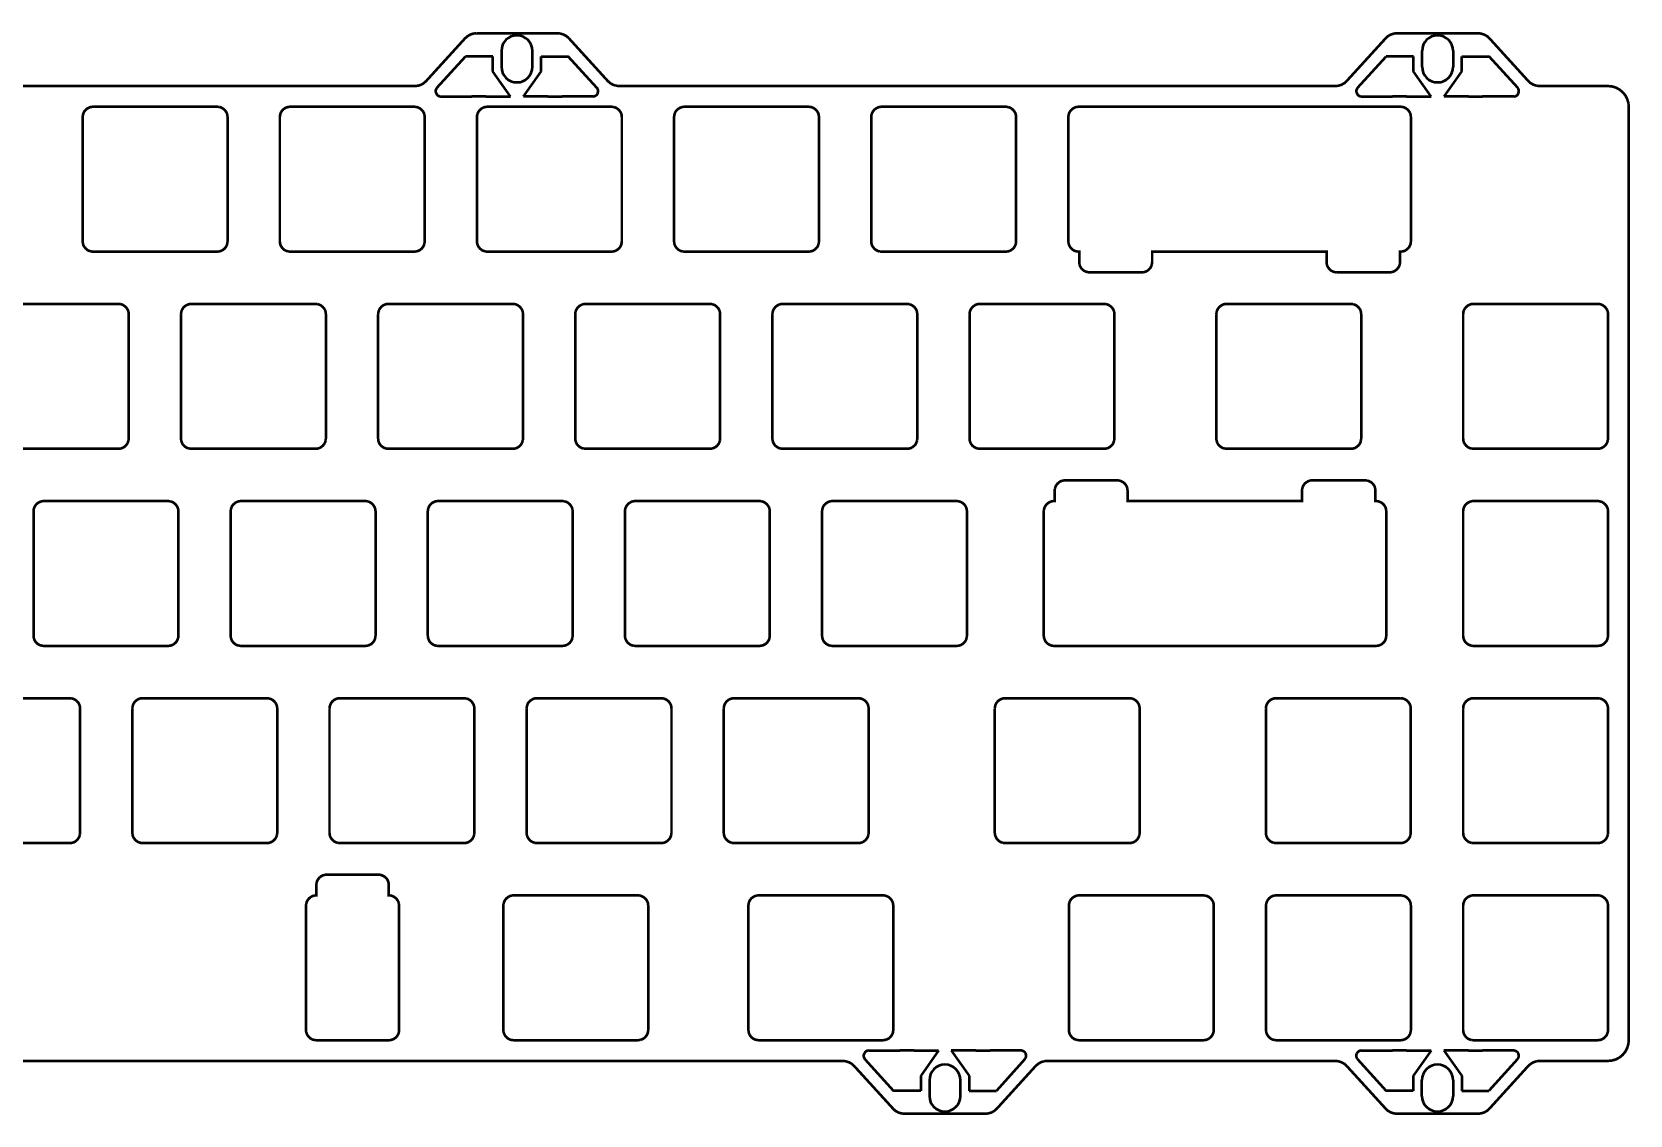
# Model space of a CAD drawing. Header units: millimetres. Extents: x -9 to 695, y -239 to 113.
# Drawn here: x 140.1 to 294.6, y -233.5 to -128.8 of the extents above; entities that cross this region are included whole.
import ezdxf

# ---------------------------------------------------------------- set-up
doc = ezdxf.new("R2010")
doc.units = ezdxf.units.MM
doc.layers.add('Board Outline Layer', color=6, linetype='Continuous', true_color=0xff00ff)

msp = doc.modelspace()

# ---------------------------------------------------------------- linework, layer by layer
at = {"layer": 'Board Outline Layer', "lineweight": 50}
for p, q in [((179.27, -134.21), (182.04, -131.18)), ((184.66, -131.18), (182.04, -131.18)), ((184.66, -132.63), (184.66, -131.18)), ((185.5, -130.66), (185.5, -132.19)), ((188.5, -132.19), (188.5, -130.66)), ((189.35, -132.63), (189.35, -131.18)), ((189.35, -131.18), (191.97, -131.18)), ((194.74, -134.21), (191.97, -131.18)), ((268.24, -134.21), (271, -131.18)), ((273.63, -131.18), (271, -131.18)), ((273.63, -132.63), (273.63, -131.18)), ((274.47, -132.19), (274.47, -130.66)), ((277.47, -130.66), (277.47, -132.19)), ((278.31, -132.63), (278.31, -131.18)), ((278.31, -131.18), (280.94, -131.18)), ((283.71, -134.21), (280.94, -131.18)), ((186.38, -135.05), (184.66, -132.63)), ((187.63, -135.05), (189.35, -132.63)), ((275.35, -135.05), (273.63, -132.63)), ((276.59, -135.05), (278.31, -132.63)), ((179.64, -135.05), (182.65, -135.05)), ((184.01, -135.05), (182.65, -135.05)), ((184.02, -135.05), (186.38, -135.05)), ((189.99, -135.05), (187.63, -135.05)), ((190, -135.05), (191.36, -135.05)), ((194.37, -135.05), (191.36, -135.05)), ((268.61, -135.05), (271.62, -135.05)), ((272.98, -135.05), (271.62, -135.05)), ((272.99, -135.05), (275.35, -135.05)), ((278.95, -135.05), (276.59, -135.05)), ((278.96, -135.05), (280.32, -135.05)), ((283.34, -135.05), (280.32, -135.05)), ((220.63, -228.09), (223.4, -231.13)), ((221, -227.25), (224.01, -227.25)), ((225.37, -227.25), (224.01, -227.25)), ((225.38, -227.25), (227.74, -227.25)), ((227.74, -227.25), (226.02, -229.68)), ((231.35, -227.25), (228.98, -227.25)), ((228.98, -227.25), (230.71, -229.68)), ((231.35, -227.25), (232.72, -227.25)), ((235.73, -227.25), (232.72, -227.25)), ((236.1, -228.09), (233.33, -231.13)), ((268.23, -228.09), (271, -231.13)), ((268.6, -227.25), (271.61, -227.25)), ((272.97, -227.25), (271.61, -227.25)), ((272.98, -227.25), (275.34, -227.25)), ((275.34, -227.25), (273.62, -229.68)), ((278.95, -227.25), (276.58, -227.25)), ((276.58, -227.25), (278.31, -229.68)), ((278.95, -227.25), (280.32, -227.25)), ((283.33, -227.25), (280.32, -227.25)), ((283.7, -228.09), (280.93, -231.13)), ((226.02, -229.68), (226.02, -231.13)), ((230.71, -229.68), (230.71, -231.13)), ((273.62, -229.68), (273.62, -231.13)), ((278.31, -229.68), (278.31, -231.13)), ((226.02, -231.13), (223.4, -231.13)), ((226.86, -230.11), (226.86, -231.64)), ((229.86, -231.64), (229.86, -230.11)), ((230.71, -231.13), (233.33, -231.13)), ((273.62, -231.13), (271, -231.13)), ((274.46, -231.64), (274.46, -230.11)), ((277.46, -230.11), (277.46, -231.64)), ((278.31, -231.13), (280.93, -231.13))]:
    msp.add_line(p, q, dxfattribs=at)
at = {"layer": 'Board Outline Layer', "lineweight": 25}
for p, q in [((186.11, -135.04), (184.01, -135.05)), ((186.38, -135.05), (184.02, -135.05)), ((187.63, -135.05), (189.99, -135.05)), ((187.9, -135.04), (190, -135.05)), ((275.08, -135.04), (272.98, -135.05)), ((275.35, -135.05), (272.99, -135.05)), ((276.59, -135.05), (278.95, -135.05)), ((276.86, -135.04), (278.96, -135.05)), ((227.47, -227.27), (225.37, -227.25)), ((227.74, -227.25), (225.38, -227.25)), ((228.98, -227.25), (231.35, -227.25)), ((229.25, -227.27), (231.35, -227.25)), ((275.07, -227.27), (272.97, -227.25)), ((275.34, -227.25), (272.98, -227.25)), ((276.58, -227.25), (278.95, -227.25)), ((276.85, -227.27), (278.95, -227.25))]:
    msp.add_line(p, q, dxfattribs=at)
at = {"layer": 'Board Outline Layer', "const_width": 0.254}
for points in [[(178.24, -133.56), (181.99, -129.44), (182.24, -129.23), (182.49, -129.08), (182.79, -128.98), (183.1, -128.95)], [(183.1, -128.95), (189.01, -128.95)], [(189.01, -128.95), (190.92, -128.95), (191.22, -128.98), (191.52, -129.08), (191.8, -129.23), (192.03, -129.44)], [(192.03, -129.44), (195.78, -133.56), (196, -133.76), (196.28, -133.92), (196.58, -134.02)], [(267.19, -133.56), (270.95, -129.44), (271.16, -129.24), (271.44, -129.08), (271.74, -128.98), (272.05, -128.95)], [(272.05, -128.95), (277.96, -128.95)], [(277.96, -128.95), (279.88, -128.95), (280.17, -128.98), (280.47, -129.08), (280.75, -129.23), (280.98, -129.44)], [(280.98, -129.44), (284.73, -133.56), (284.95, -133.76), (285.23, -133.92), (285.53, -134.02)], [(107.63, -134.02), (107.94, -134.05), (177.13, -134.05), (177.45, -134.02), (177.73, -133.93), (178.01, -133.77), (178.24, -133.56)], [(196.58, -134.02), (196.89, -134.05), (266.08, -134.05), (266.4, -134.02), (266.68, -133.93), (266.96, -133.77), (267.19, -133.56)], [(285.53, -134.02), (285.84, -134.05), (292.44, -134.05), (292.84, -134.09), (293.2, -134.2), (293.55, -134.39), (293.85, -134.64), (294.11, -134.94), (294.29, -135.3), (294.41, -135.68), (294.44, -136.05)], [(158.25, -136.07), (158.04, -136.05), (146.04, -136.05), (145.84, -136.07), (145.66, -136.13), (145.5, -136.21), (145.34, -136.34), (145.2, -136.5), (145.12, -136.66), (145.06, -136.87), (145.04, -137.05)], [(145.04, -137.05), (145.04, -149.05), (145.06, -149.25), (145.11, -149.43), (145.2, -149.59), (145.33, -149.75), (145.49, -149.89), (145.65, -149.97), (145.83, -150.03)], [(159.02, -149.24), (159.04, -149.05), (159.04, -137.05), (159.02, -136.85), (158.97, -136.67), (158.88, -136.51), (158.75, -136.35), (158.59, -136.22), (158.43, -136.13), (158.25, -136.07)], [(177.3, -136.07), (177.09, -136.05), (165.09, -136.05), (164.89, -136.07), (164.71, -136.13), (164.55, -136.21), (164.39, -136.34), (164.27, -136.48), (164.17, -136.66), (164.11, -136.87), (164.09, -137.05)], [(164.09, -137.05), (164.09, -149.05), (164.11, -149.25), (164.16, -149.43), (164.25, -149.59), (164.38, -149.75), (164.54, -149.89), (164.7, -149.97), (164.88, -150.03)], [(178.07, -149.24), (178.09, -149.05), (178.09, -137.05), (178.07, -136.85), (178.02, -136.67), (177.93, -136.51), (177.8, -136.35), (177.64, -136.22), (177.48, -136.13), (177.3, -136.07)], [(185.51, -136.05), (184.14, -136.05), (183.94, -136.07), (183.77, -136.12), (183.61, -136.21), (183.44, -136.34), (183.31, -136.5), (183.22, -136.66), (183.16, -136.86), (183.14, -137.05)], [(183.14, -137.05), (183.14, -149.05), (183.16, -149.25), (183.21, -149.43), (183.3, -149.59), (183.43, -149.75), (183.59, -149.89), (183.75, -149.97), (183.93, -150.03)], [(196.35, -136.07), (196.14, -136.05), (185.51, -136.05)], [(197.12, -149.23), (197.14, -149.05), (197.14, -137.05), (197.12, -136.85), (197.07, -136.67), (196.98, -136.51), (196.85, -136.35), (196.69, -136.22), (196.53, -136.13), (196.35, -136.07)], [(215.4, -136.07), (215.19, -136.05), (203.19, -136.05), (202.99, -136.07), (202.81, -136.13), (202.63, -136.23), (202.49, -136.34), (202.35, -136.5), (202.27, -136.66), (202.21, -136.87), (202.19, -137.05)], [(202.19, -137.05), (202.19, -149.05), (202.21, -149.25), (202.26, -149.43), (202.35, -149.59), (202.48, -149.75), (202.64, -149.89), (202.8, -149.97), (202.98, -150.03)], [(216.17, -149.23), (216.19, -149.05), (216.19, -137.05), (216.17, -136.85), (216.12, -136.67), (216.03, -136.51), (215.9, -136.35), (215.74, -136.22), (215.58, -136.13), (215.4, -136.07)], [(234.45, -136.07), (234.24, -136.05), (222.24, -136.05), (222.04, -136.07), (221.86, -136.13), (221.68, -136.23), (221.54, -136.34), (221.42, -136.48), (221.32, -136.66), (221.26, -136.84), (221.24, -137.05)], [(221.24, -137.05), (221.24, -149.05), (221.26, -149.25), (221.31, -149.43), (221.4, -149.59), (221.53, -149.75), (221.69, -149.89), (221.85, -149.97), (222.03, -150.03)], [(235.22, -149.27), (235.24, -149.05), (235.24, -137.05), (235.22, -136.85), (235.17, -136.67), (235.08, -136.51), (234.95, -136.35), (234.79, -136.22), (234.63, -136.13), (234.45, -136.07)], [(240.29, -149.05), (240.29, -137.05), (240.31, -136.85), (240.36, -136.67), (240.46, -136.49), (240.58, -136.35), (240.74, -136.22), (240.9, -136.13), (241.08, -136.07), (241.29, -136.05)], [(241.29, -136.05), (272.39, -136.05)], [(272.39, -136.05), (272.6, -136.07), (272.78, -136.13), (272.94, -136.22), (273.1, -136.35), (273.23, -136.51), (273.32, -136.67), (273.37, -136.85), (273.39, -137.05), (273.39, -149.05)], [(294.44, -136.05), (294.44, -226.25), (294.41, -226.62), (294.29, -227.01), (294.11, -227.36), (293.85, -227.67), (293.55, -227.92), (293.2, -228.1), (292.84, -228.21)], [(145.83, -150.03), (146.04, -150.05), (158.04, -150.05), (158.23, -150.03), (158.41, -149.98), (158.57, -149.9), (158.74, -149.77), (158.87, -149.61), (158.96, -149.45), (159.02, -149.24)], [(164.88, -150.03), (165.09, -150.05), (177.09, -150.05), (177.28, -150.03), (177.46, -149.98), (177.62, -149.9), (177.79, -149.77), (177.92, -149.61), (178.01, -149.45), (178.07, -149.24)], [(183.93, -150.03), (184.14, -150.05), (196.14, -150.05), (196.34, -150.03), (196.52, -149.98), (196.68, -149.89), (196.84, -149.76), (196.98, -149.6), (197.06, -149.44), (197.12, -149.23)], [(202.98, -150.03), (203.19, -150.05), (215.19, -150.05), (215.39, -150.03), (215.57, -149.98), (215.73, -149.89), (215.89, -149.76), (216.03, -149.6), (216.11, -149.44), (216.17, -149.23)], [(222.03, -150.03), (222.24, -150.05), (234.24, -150.05), (234.44, -150.03), (234.62, -149.98), (234.8, -149.88), (234.94, -149.76), (235.06, -149.63), (235.16, -149.44), (235.22, -149.27)], [(240.29, -149.05), (240.31, -149.23), (240.37, -149.44), (240.47, -149.63), (240.59, -149.76), (240.75, -149.89), (240.91, -149.98), (241.09, -150.03), (241.29, -150.05), (241.34, -150.05), (241.34, -151.05), (241.36, -151.27)], [(273.39, -149.05), (273.37, -149.27), (273.31, -149.44), (273.21, -149.63), (273.09, -149.76), (272.93, -149.89), (272.77, -149.98), (272.59, -150.03), (272.39, -150.05), (272.34, -150.05), (272.34, -151.05), (272.32, -151.25), (272.27, -151.43), (272.18, -151.59), (272.05, -151.75), (271.91, -151.87), (271.73, -151.97), (271.55, -152.03)], [(248.37, -151.27), (248.31, -151.44), (248.21, -151.63), (248.09, -151.76), (247.95, -151.88), (247.77, -151.98), (247.59, -152.03), (247.39, -152.05), (242.34, -152.05), (242.14, -152.03), (241.97, -151.98), (241.81, -151.9), (241.64, -151.77), (241.52, -151.63), (241.42, -151.45), (241.36, -151.27)], [(266.24, -152.05), (266.03, -152.03), (265.85, -151.97), (265.69, -151.89), (265.53, -151.75), (265.4, -151.59), (265.31, -151.43), (265.26, -151.25), (265.24, -151.05), (265.24, -150.05), (248.39, -150.05), (248.39, -151.05), (248.37, -151.27)], [(271.55, -152.03), (271.34, -152.05), (266.24, -152.05)], [(148.7, -155.12), (148.49, -155.1), (136.49, -155.1), (136.29, -155.12), (136.11, -155.18), (135.95, -155.26), (135.79, -155.39), (135.67, -155.53), (135.57, -155.71), (135.51, -155.92), (135.49, -156.1)], [(149.47, -168.28), (149.49, -168.1), (149.49, -156.1), (149.47, -155.9), (149.42, -155.72), (149.33, -155.56), (149.2, -155.4), (149.04, -155.27), (148.88, -155.18), (148.7, -155.12)], [(167.75, -155.12), (167.54, -155.1), (155.54, -155.1), (155.34, -155.12), (155.16, -155.18), (155, -155.26), (154.84, -155.39), (154.72, -155.53), (154.62, -155.71), (154.56, -155.92), (154.54, -156.1)], [(168.52, -168.32), (168.54, -168.1), (168.54, -156.1), (168.52, -155.9), (168.47, -155.72), (168.38, -155.56), (168.25, -155.4), (168.09, -155.27), (167.93, -155.18), (167.75, -155.12)], [(186.8, -155.12), (186.59, -155.1), (186.59, -155.1), (174.59, -155.1), (174.39, -155.12), (174.21, -155.18), (174.05, -155.26), (173.89, -155.39), (173.77, -155.53), (173.67, -155.71), (173.61, -155.92), (173.59, -156.1)], [(187.57, -168.28), (187.59, -168.1), (187.59, -156.1), (187.57, -155.9), (187.52, -155.72), (187.43, -155.56), (187.3, -155.4), (187.14, -155.27), (186.98, -155.18), (186.8, -155.12)], [(205.85, -155.12), (205.64, -155.1), (193.64, -155.1), (193.44, -155.12), (193.26, -155.18), (193.1, -155.26), (192.94, -155.39), (192.82, -155.53), (192.72, -155.71), (192.66, -155.89), (192.64, -156.1)], [(206.62, -168.29), (206.64, -168.1), (206.64, -156.1), (206.62, -155.9), (206.57, -155.72), (206.48, -155.56), (206.35, -155.4), (206.19, -155.27), (206.03, -155.18), (205.85, -155.12)], [(224.9, -155.12), (224.69, -155.1), (212.69, -155.1), (212.49, -155.12), (212.32, -155.17), (212.16, -155.26), (211.99, -155.39), (211.86, -155.55), (211.77, -155.71), (211.71, -155.91), (211.69, -156.1)], [(225.67, -168.32), (225.69, -168.1), (225.69, -156.1), (225.67, -155.9), (225.62, -155.72), (225.53, -155.56), (225.4, -155.4), (225.24, -155.27), (225.08, -155.18), (224.9, -155.12)], [(243.95, -155.12), (243.74, -155.1), (231.74, -155.1), (231.54, -155.12), (231.37, -155.17), (231.21, -155.26), (231.04, -155.39), (230.91, -155.55), (230.82, -155.71), (230.76, -155.91), (230.74, -156.1)], [(244.72, -168.28), (244.74, -168.1), (244.74, -156.1), (244.72, -155.9), (244.67, -155.72), (244.58, -155.56), (244.45, -155.4), (244.29, -155.27), (244.13, -155.18), (243.95, -155.12)], [(267.8, -155.12), (267.59, -155.1), (255.59, -155.1), (255.39, -155.12), (255.22, -155.17), (255.06, -155.26), (254.89, -155.39), (254.76, -155.55), (254.67, -155.71), (254.61, -155.91), (254.59, -156.1)], [(268.57, -168.28), (268.59, -168.1), (268.59, -156.1), (268.57, -155.9), (268.52, -155.72), (268.43, -155.56), (268.3, -155.4), (268.14, -155.27), (267.98, -155.18), (267.8, -155.12)], [(291.65, -155.12), (291.44, -155.1), (279.44, -155.1), (279.24, -155.12), (279.06, -155.18), (278.9, -155.26), (278.74, -155.39), (278.6, -155.55), (278.52, -155.71), (278.46, -155.89), (278.44, -156.1)], [(292.42, -168.28), (292.44, -168.1), (292.44, -156.1), (292.42, -155.9), (292.37, -155.72), (292.28, -155.56), (292.15, -155.4), (291.99, -155.27), (291.83, -155.18), (291.65, -155.12)], [(154.54, -156.1), (154.54, -168.1), (154.56, -168.3), (154.61, -168.47), (154.69, -168.64), (154.82, -168.8), (154.98, -168.93), (155.14, -169.02), (155.35, -169.08)], [(173.59, -156.1), (173.59, -168.1), (173.61, -168.3), (173.66, -168.47), (173.74, -168.64), (173.87, -168.8), (174.03, -168.93), (174.19, -169.02), (174.4, -169.08)], [(192.64, -156.1), (192.64, -168.1), (192.66, -168.3), (192.71, -168.47), (192.79, -168.64), (192.92, -168.8), (193.09, -168.93), (193.24, -169.02), (193.45, -169.08)], [(211.69, -156.1), (211.69, -168.1), (211.71, -168.3), (211.76, -168.47), (211.86, -168.66), (211.97, -168.8), (212.14, -168.93), (212.29, -169.02), (212.5, -169.08)], [(230.74, -156.1), (230.74, -168.1), (230.76, -168.3), (230.81, -168.47), (230.89, -168.64), (231.02, -168.8), (231.19, -168.93), (231.34, -169.02), (231.55, -169.08)], [(254.59, -156.1), (254.59, -168.1), (254.61, -168.3), (254.66, -168.47), (254.74, -168.64), (254.87, -168.8), (255.04, -168.93), (255.19, -169.02), (255.4, -169.08)], [(278.44, -156.1), (278.44, -168.1), (278.46, -168.3), (278.51, -168.48), (278.6, -168.64), (278.73, -168.8), (278.89, -168.94), (279.05, -169.02), (279.23, -169.08)], [(136.3, -169.08), (136.49, -169.1), (148.49, -169.1), (148.69, -169.08), (148.87, -169.03), (149.03, -168.94), (149.19, -168.81), (149.32, -168.65), (149.41, -168.49), (149.47, -168.28)], [(155.35, -169.08), (155.54, -169.1), (167.54, -169.1), (167.74, -169.08), (167.92, -169.03), (168.08, -168.94), (168.24, -168.81), (168.36, -168.68), (168.46, -168.49), (168.52, -168.32)], [(174.4, -169.08), (174.59, -169.1), (186.59, -169.1), (186.79, -169.08), (186.97, -169.03), (187.15, -168.93), (187.29, -168.81), (187.43, -168.65), (187.51, -168.49), (187.57, -168.28)], [(193.45, -169.08), (193.64, -169.1), (205.64, -169.1), (205.83, -169.08), (206.01, -169.03), (206.17, -168.95), (206.34, -168.82), (206.47, -168.66), (206.56, -168.5), (206.62, -168.29)], [(212.5, -169.08), (212.69, -169.1), (224.69, -169.1), (224.89, -169.08), (225.07, -169.03), (225.23, -168.94), (225.39, -168.81), (225.51, -168.68), (225.61, -168.49), (225.67, -168.32)], [(231.55, -169.08), (231.74, -169.1), (243.74, -169.1), (243.94, -169.08), (244.12, -169.03), (244.28, -168.94), (244.44, -168.81), (244.58, -168.65), (244.66, -168.49), (244.72, -168.28)], [(255.4, -169.08), (255.59, -169.1), (267.59, -169.1), (267.79, -169.08), (267.97, -169.03), (268.13, -168.94), (268.29, -168.81), (268.43, -168.65), (268.51, -168.49), (268.57, -168.28)], [(279.23, -169.08), (279.44, -169.1), (291.44, -169.1), (291.64, -169.08), (291.82, -169.03), (291.98, -168.94), (292.14, -168.81), (292.28, -168.65), (292.36, -168.49), (292.42, -168.28)], [(237.91, -175.15), (237.93, -174.97), (237.99, -174.76), (238.1, -174.58), (238.21, -174.44), (238.38, -174.31), (238.54, -174.23), (238.71, -174.17), (238.91, -174.15), (238.96, -174.15), (238.96, -173.15), (238.99, -172.93)], [(245.99, -172.94), (245.94, -172.76), (245.83, -172.58), (245.72, -172.44), (245.58, -172.33), (245.39, -172.23), (245.22, -172.17), (245.01, -172.15), (239.96, -172.15), (239.77, -172.17), (239.59, -172.22), (239.43, -172.31), (239.27, -172.44), (239.15, -172.57), (239.05, -172.76), (238.99, -172.93)], [(263.87, -172.15), (263.65, -172.17), (263.48, -172.23), (263.32, -172.32), (263.15, -172.45), (263.02, -172.61), (262.94, -172.77), (262.89, -172.95), (262.87, -173.15), (262.87, -174.15), (246.01, -174.15), (246.01, -173.15), (245.99, -172.94)], [(269.18, -172.17), (268.96, -172.15), (263.87, -172.15)], [(271.01, -175.15), (270.99, -174.94), (270.94, -174.76), (270.83, -174.58), (270.72, -174.44), (270.55, -174.31), (270.39, -174.23), (270.22, -174.17), (270.01, -174.15), (269.96, -174.15), (269.96, -173.15), (269.94, -172.95), (269.89, -172.77), (269.81, -172.61), (269.68, -172.45), (269.54, -172.33), (269.35, -172.23), (269.18, -172.17)], [(153.48, -174.17), (153.29, -174.15), (141.29, -174.15), (141.09, -174.17), (140.91, -174.23), (140.72, -174.33), (140.59, -174.44), (140.47, -174.58), (140.37, -174.76), (140.31, -174.94), (140.29, -175.15)], [(154.27, -187.37), (154.29, -187.15), (154.29, -175.15), (154.27, -174.96), (154.22, -174.78), (154.13, -174.62), (154, -174.45), (153.84, -174.32), (153.68, -174.23), (153.48, -174.17)], [(172.53, -174.17), (172.34, -174.15), (160.34, -174.15), (160.14, -174.17), (159.96, -174.23), (159.8, -174.31), (159.64, -174.44), (159.5, -174.6), (159.42, -174.76), (159.36, -174.97), (159.34, -175.15)], [(173.32, -187.34), (173.34, -187.15), (173.34, -175.15), (173.32, -174.96), (173.27, -174.78), (173.18, -174.62), (173.05, -174.45), (172.89, -174.32), (172.73, -174.23), (172.53, -174.17)], [(191.58, -174.17), (191.39, -174.15), (179.39, -174.15), (179.19, -174.17), (179.01, -174.23), (178.82, -174.33), (178.69, -174.44), (178.57, -174.58), (178.47, -174.76), (178.41, -174.94), (178.39, -175.15)], [(192.37, -187.34), (192.39, -187.15), (192.39, -175.15), (192.37, -174.96), (192.32, -174.78), (192.23, -174.62), (192.1, -174.45), (191.94, -174.32), (191.78, -174.23), (191.58, -174.17)], [(210.63, -174.17), (210.44, -174.15), (198.44, -174.15), (198.24, -174.17), (198.07, -174.22), (197.91, -174.31), (197.74, -174.44), (197.61, -174.6), (197.52, -174.76), (197.46, -174.96), (197.44, -175.15)], [(211.42, -187.34), (211.44, -187.15), (211.44, -175.15), (211.42, -174.96), (211.37, -174.78), (211.28, -174.62), (211.15, -174.45), (210.99, -174.32), (210.83, -174.23), (210.63, -174.17)], [(229.68, -174.17), (229.49, -174.15), (217.49, -174.15), (217.29, -174.17), (217.12, -174.22), (216.96, -174.31), (216.79, -174.44), (216.67, -174.57), (216.57, -174.76), (216.51, -174.96), (216.49, -175.15)], [(230.47, -187.33), (230.49, -187.15), (230.49, -175.15), (230.47, -174.96), (230.42, -174.78), (230.34, -174.62), (230.21, -174.45), (230.04, -174.32), (229.88, -174.23), (229.68, -174.17)], [(291.65, -174.17), (291.44, -174.15), (279.44, -174.15), (279.24, -174.17), (279.06, -174.23), (278.9, -174.31), (278.74, -174.44), (278.6, -174.6), (278.52, -174.76), (278.46, -174.94), (278.44, -175.15)], [(292.42, -187.33), (292.44, -187.15), (292.44, -175.15), (292.42, -174.95), (292.37, -174.77), (292.28, -174.61), (292.15, -174.45), (291.99, -174.32), (291.83, -174.23), (291.65, -174.17)], [(140.29, -175.15), (140.29, -187.15), (140.31, -187.35), (140.36, -187.52), (140.44, -187.69), (140.57, -187.85), (140.73, -187.98), (140.89, -188.07), (141.1, -188.13)], [(159.34, -175.15), (159.34, -187.15), (159.36, -187.35), (159.41, -187.52), (159.49, -187.69), (159.62, -187.85), (159.78, -187.98), (159.94, -188.07), (160.15, -188.13)], [(178.39, -175.15), (178.39, -187.15), (178.41, -187.35), (178.46, -187.52), (178.54, -187.69), (178.67, -187.85), (178.84, -187.98), (178.99, -188.07), (179.2, -188.13)], [(197.44, -175.15), (197.44, -187.15), (197.46, -187.35), (197.51, -187.52), (197.61, -187.71), (197.72, -187.85), (197.89, -187.98), (198.04, -188.07), (198.25, -188.13)], [(216.49, -175.15), (216.49, -187.15), (216.51, -187.35), (216.56, -187.52), (216.64, -187.69), (216.77, -187.85), (216.94, -187.98), (217.09, -188.07), (217.3, -188.13)], [(237.91, -175.15), (237.91, -187.15), (237.94, -187.35), (237.99, -187.53), (238.09, -187.72), (238.2, -187.85), (238.37, -187.99), (238.53, -188.07), (238.7, -188.13), (238.91, -188.15)], [(270.01, -188.15), (270.23, -188.13), (270.4, -188.07), (270.56, -187.99), (270.73, -187.85), (270.86, -187.69), (270.94, -187.53), (270.99, -187.35), (271.01, -187.15), (271.01, -175.15)], [(278.44, -175.15), (278.44, -187.15), (278.46, -187.35), (278.51, -187.52), (278.61, -187.71), (278.72, -187.85), (278.89, -187.98), (279.05, -188.07), (279.25, -188.13)], [(141.1, -188.13), (141.29, -188.15), (153.29, -188.15), (153.49, -188.13), (153.67, -188.08), (153.83, -187.99), (153.99, -187.86), (154.11, -187.73), (154.21, -187.54), (154.27, -187.37)], [(160.15, -188.13), (160.34, -188.15), (172.34, -188.15), (172.53, -188.13), (172.71, -188.08), (172.9, -187.98), (173.04, -187.87), (173.17, -187.71), (173.26, -187.55), (173.32, -187.34)], [(179.2, -188.13), (179.39, -188.15), (191.39, -188.15), (191.58, -188.13), (191.76, -188.08), (191.92, -188), (192.09, -187.87), (192.22, -187.71), (192.31, -187.55), (192.37, -187.34)], [(198.25, -188.13), (198.44, -188.15), (210.44, -188.15), (210.63, -188.13), (210.81, -188.08), (211, -187.98), (211.14, -187.87), (211.25, -187.73), (211.36, -187.55), (211.42, -187.34)], [(217.3, -188.13), (217.49, -188.15), (229.49, -188.15), (229.69, -188.13), (229.87, -188.08), (230.03, -187.99), (230.19, -187.86), (230.33, -187.7), (230.41, -187.54), (230.47, -187.33)], [(238.91, -188.15), (270.01, -188.15)], [(279.25, -188.13), (279.44, -188.15), (291.44, -188.15), (291.64, -188.13), (291.82, -188.08), (291.98, -187.99), (292.14, -187.86), (292.28, -187.7), (292.36, -187.54), (292.42, -187.33)], [(143.98, -193.22), (143.79, -193.2), (131.79, -193.2), (131.59, -193.22), (131.41, -193.28), (131.25, -193.36), (131.09, -193.49), (130.95, -193.65), (130.87, -193.81), (130.81, -194.02), (130.79, -194.2)], [(144.77, -206.39), (144.79, -206.2), (144.79, -194.2), (144.77, -194.01), (144.72, -193.83), (144.62, -193.64), (144.5, -193.5), (144.37, -193.39), (144.18, -193.28), (143.98, -193.22)], [(163.03, -193.22), (162.84, -193.2), (150.84, -193.2), (150.64, -193.22), (150.47, -193.27), (150.28, -193.37), (150.14, -193.49), (150.02, -193.62), (149.92, -193.81), (149.86, -194.01), (149.84, -194.2)], [(149.84, -194.2), (149.84, -206.2), (149.86, -206.4), (149.91, -206.58), (150, -206.74), (150.13, -206.9), (150.29, -207.04), (150.45, -207.12), (150.63, -207.18)], [(163.82, -206.42), (163.84, -206.2), (163.84, -194.2), (163.82, -194.01), (163.77, -193.83), (163.68, -193.67), (163.55, -193.5), (163.39, -193.37), (163.23, -193.28), (163.03, -193.22)], [(182.08, -193.22), (181.89, -193.2), (169.89, -193.2), (169.69, -193.22), (169.49, -193.29), (169.33, -193.37), (169.17, -193.51), (169.06, -193.65), (168.96, -193.84), (168.91, -194.01), (168.89, -194.2)], [(168.89, -194.2), (168.89, -206.2), (168.91, -206.4), (168.96, -206.58), (169.05, -206.74), (169.18, -206.9), (169.34, -207.04), (169.5, -207.12), (169.68, -207.18)], [(182.87, -206.39), (182.89, -206.2), (182.89, -194.2), (182.87, -194.01), (182.82, -193.83), (182.73, -193.67), (182.6, -193.5), (182.47, -193.39), (182.28, -193.28), (182.08, -193.22)], [(201.13, -193.22), (200.94, -193.2), (188.94, -193.2), (188.74, -193.22), (188.56, -193.28), (188.38, -193.38), (188.24, -193.49), (188.1, -193.65), (188.02, -193.81), (187.96, -194.02), (187.94, -194.2)], [(187.94, -194.2), (187.94, -206.2), (187.96, -206.4), (188.01, -206.58), (188.1, -206.74), (188.23, -206.9), (188.39, -207.04), (188.55, -207.12), (188.73, -207.18)], [(201.92, -206.39), (201.94, -206.2), (201.94, -194.2), (201.92, -194.01), (201.87, -193.83), (201.77, -193.64), (201.65, -193.5), (201.49, -193.37), (201.33, -193.28), (201.13, -193.22)], [(219.99, -193.2), (207.99, -193.2), (207.79, -193.22), (207.61, -193.28), (207.45, -193.36), (207.29, -193.49), (207.17, -193.63), (207.07, -193.81), (207.01, -193.99), (206.99, -194.2)], [(206.99, -194.2), (206.99, -206.2), (207.01, -206.4), (207.06, -206.58), (207.15, -206.74), (207.28, -206.9), (207.44, -207.04), (207.6, -207.12), (207.78, -207.18)], [(219.99, -193.2), (220.18, -193.22), (220.38, -193.28), (220.57, -193.39), (220.71, -193.5), (220.84, -193.67), (220.92, -193.83), (220.97, -194.01), (220.99, -194.2), (220.99, -206.2), (220.97, -206.42)], [(246.18, -193.2), (234.18, -193.2), (233.98, -193.22), (233.81, -193.28), (233.64, -193.36), (233.48, -193.49), (233.36, -193.63), (233.26, -193.81), (233.21, -193.99), (233.18, -194.2)], [(233.18, -194.2), (233.18, -206.2), (233.2, -206.4), (233.26, -206.58), (233.34, -206.74), (233.47, -206.9), (233.63, -207.04), (233.79, -207.12), (233.97, -207.18)], [(246.18, -193.2), (246.37, -193.22), (246.58, -193.28), (246.76, -193.39), (246.9, -193.5), (247.03, -193.67), (247.11, -193.83), (247.16, -194.01), (247.18, -194.2), (247.18, -206.2), (247.16, -206.42)], [(272.38, -193.2), (260.38, -193.2), (260.18, -193.22), (260, -193.28), (259.84, -193.36), (259.67, -193.49), (259.56, -193.63), (259.46, -193.81), (259.4, -193.99), (259.38, -194.2)], [(259.38, -194.2), (259.38, -206.2), (259.4, -206.4), (259.45, -206.58), (259.53, -206.74), (259.67, -206.9), (259.83, -207.04), (259.99, -207.12), (260.16, -207.18)], [(272.38, -193.2), (272.57, -193.22), (272.77, -193.28), (272.96, -193.39), (273.09, -193.5), (273.22, -193.67), (273.31, -193.83), (273.36, -194.01), (273.38, -194.2), (273.38, -206.2), (273.35, -206.42)], [(291.63, -193.22), (291.44, -193.2), (279.44, -193.2), (279.24, -193.22), (279.06, -193.28), (278.9, -193.36), (278.74, -193.49), (278.6, -193.65), (278.52, -193.81), (278.46, -193.99), (278.44, -194.2)], [(278.44, -194.2), (278.44, -206.2), (278.46, -206.4), (278.51, -206.58), (278.6, -206.74), (278.73, -206.9), (278.89, -207.04), (279.05, -207.12), (279.23, -207.18)], [(292.42, -206.39), (292.44, -206.2), (292.44, -194.2), (292.42, -194.01), (292.37, -193.83), (292.29, -193.67), (292.16, -193.5), (292.02, -193.39), (291.84, -193.28), (291.63, -193.22)], [(131.58, -207.18), (131.79, -207.2), (143.79, -207.2), (143.99, -207.18), (144.17, -207.13), (144.35, -207.03), (144.49, -206.91), (144.62, -206.75), (144.71, -206.59), (144.77, -206.39)], [(150.63, -207.18), (150.84, -207.2), (162.84, -207.2), (163.04, -207.18), (163.22, -207.13), (163.38, -207.04), (163.54, -206.91), (163.66, -206.78), (163.76, -206.59), (163.82, -206.42)], [(169.68, -207.18), (169.89, -207.2), (181.89, -207.2), (182.09, -207.18), (182.27, -207.13), (182.45, -207.03), (182.59, -206.91), (182.71, -206.78), (182.81, -206.59), (182.87, -206.39)], [(188.73, -207.18), (188.94, -207.2), (200.94, -207.2), (201.14, -207.18), (201.32, -207.13), (201.48, -207.04), (201.64, -206.91), (201.76, -206.78), (201.86, -206.59), (201.92, -206.39)], [(207.78, -207.18), (207.99, -207.2), (219.99, -207.2), (220.19, -207.18), (220.37, -207.13), (220.55, -207.03), (220.69, -206.91), (220.83, -206.75), (220.91, -206.59), (220.97, -206.42)], [(233.97, -207.18), (234.18, -207.2), (246.18, -207.2), (246.38, -207.18), (246.56, -207.13), (246.75, -207.03), (246.89, -206.91), (247.02, -206.75), (247.1, -206.59), (247.16, -206.42)], [(260.16, -207.18), (260.38, -207.2), (272.38, -207.2), (272.58, -207.18), (272.75, -207.13), (272.94, -207.03), (273.08, -206.91), (273.21, -206.75), (273.3, -206.59), (273.35, -206.42)], [(279.23, -207.18), (279.44, -207.2), (291.44, -207.2), (291.64, -207.18), (291.82, -207.13), (292, -207.03), (292.14, -206.91), (292.28, -206.75), (292.36, -206.59), (292.42, -206.39)], [(168.44, -210.27), (168.23, -210.33), (168.05, -210.43), (167.91, -210.55), (167.79, -210.69), (167.69, -210.87), (167.64, -211.05), (167.62, -211.25), (167.62, -212.25), (167.42, -212.27), (167.25, -212.32), (167.09, -212.41), (166.92, -212.54), (166.79, -212.7), (166.7, -212.86), (166.64, -213.06)], [(174.6, -211.07), (174.54, -210.86), (174.46, -210.7), (174.32, -210.54), (174.16, -210.41), (174, -210.33), (173.82, -210.27), (173.62, -210.25), (168.62, -210.25), (168.44, -210.27)], [(173.8, -210.27), (174.01, -210.33), (174.19, -210.43), (174.33, -210.55), (174.45, -210.69), (174.55, -210.87), (174.6, -211.05), (174.62, -211.25), (174.62, -212.25), (174.82, -212.27), (174.99, -212.32), (175.15, -212.41), (175.32, -212.54), (175.45, -212.7), (175.54, -212.86), (175.6, -213.06)], [(166.64, -213.06), (166.62, -213.25), (166.62, -225.25)], [(185.71, -213.06), (185.69, -213.25), (185.69, -225.25)], [(186.69, -212.25), (186.49, -212.27), (186.32, -212.32), (186.16, -212.41), (185.99, -212.54), (185.86, -212.7), (185.77, -212.86), (185.71, -213.06)], [(199.69, -213.25), (199.67, -213.04), (199.61, -212.86), (199.51, -212.68), (199.39, -212.54), (199.25, -212.43), (199.07, -212.33), (198.89, -212.27), (198.69, -212.25), (186.59, -212.26)], [(209.39, -225.44), (209.37, -225.25), (209.37, -213.25), (209.39, -213.06), (209.44, -212.88), (209.52, -212.72), (209.65, -212.55), (209.79, -212.44), (209.98, -212.33), (210.18, -212.27)], [(210.18, -212.27), (210.37, -212.25), (222.37, -212.25), (222.57, -212.27), (222.75, -212.33), (222.91, -212.41), (223.07, -212.54), (223.19, -212.68), (223.29, -212.86), (223.35, -213.04), (223.37, -213.25)], [(253.55, -212.28), (253.34, -212.25), (241.34, -212.25), (241.14, -212.27), (240.96, -212.33), (240.8, -212.41), (240.64, -212.54), (240.5, -212.7), (240.42, -212.86), (240.36, -213.07), (240.34, -213.25)], [(254.32, -225.47), (254.34, -225.25), (254.34, -213.25), (254.32, -213.05), (254.27, -212.87), (254.18, -212.71), (254.05, -212.55), (253.89, -212.42), (253.73, -212.33), (253.55, -212.28)], [(272.6, -212.28), (272.39, -212.25), (260.39, -212.25), (260.2, -212.27), (260.02, -212.32), (259.83, -212.42), (259.69, -212.54), (259.58, -212.67), (259.47, -212.86), (259.41, -213.06), (259.39, -213.25)], [(273.37, -225.44), (273.39, -225.25), (273.39, -213.25), (273.37, -213.05), (273.32, -212.87), (273.23, -212.71), (273.1, -212.55), (272.94, -212.42), (272.78, -212.33), (272.6, -212.28)], [(291.65, -212.27), (291.44, -212.25), (279.44, -212.25), (279.24, -212.27), (279.06, -212.33), (278.9, -212.41), (278.74, -212.54), (278.6, -212.7), (278.52, -212.86), (278.46, -213.04), (278.44, -213.25)], [(292.42, -225.44), (292.44, -225.25), (292.44, -213.25), (292.42, -213.05), (292.37, -212.87), (292.28, -212.71), (292.15, -212.55), (291.99, -212.42), (291.83, -212.33), (291.65, -212.27)], [(198.9, -226.23), (199.08, -226.17), (199.24, -226.09), (199.4, -225.96), (199.53, -225.79), (199.62, -225.63), (199.67, -225.45), (199.69, -225.25), (199.69, -213.25)], [(223.37, -213.25), (223.37, -225.25), (223.35, -225.45), (223.3, -225.63), (223.21, -225.79), (223.08, -225.95), (222.92, -226.09), (222.76, -226.17), (222.58, -226.23)], [(240.34, -213.25), (240.34, -225.25), (240.36, -225.45), (240.41, -225.63), (240.5, -225.79), (240.63, -225.96), (240.79, -226.09), (240.95, -226.17), (241.13, -226.23)], [(259.39, -213.25), (259.39, -225.25), (259.41, -225.45), (259.46, -225.63), (259.55, -225.79), (259.68, -225.96), (259.84, -226.09), (260, -226.17), (260.18, -226.23)], [(278.44, -213.25), (278.44, -225.25), (278.46, -225.45), (278.51, -225.63), (278.6, -225.79), (278.73, -225.96), (278.89, -226.09), (279.05, -226.17), (279.23, -226.23)], [(185.69, -225.25), (185.71, -225.47), (185.77, -225.64), (185.87, -225.83), (185.99, -225.96), (186.15, -226.09), (186.31, -226.18), (186.49, -226.23), (186.69, -226.25), (198.69, -226.25), (198.9, -226.23)], [(222.58, -226.23), (222.37, -226.25), (210.37, -226.25), (210.17, -226.23), (210, -226.18), (209.81, -226.08), (209.67, -225.97), (209.55, -225.83), (209.45, -225.65), (209.39, -225.44)], [(241.13, -226.23), (241.34, -226.25), (253.34, -226.25), (253.54, -226.23), (253.72, -226.18), (253.88, -226.09), (254.04, -225.96), (254.16, -225.83), (254.26, -225.64), (254.32, -225.47)], [(260.18, -226.23), (260.39, -226.25), (272.39, -226.25), (272.59, -226.23), (272.76, -226.18), (272.92, -226.1), (273.09, -225.97), (273.22, -225.81), (273.31, -225.65), (273.37, -225.44)], [(279.23, -226.23), (279.44, -226.25), (291.44, -226.25), (291.64, -226.23), (291.82, -226.18), (291.98, -226.09), (292.14, -225.96), (292.28, -225.8), (292.36, -225.64), (292.42, -225.44)], [(219.59, -228.74), (219.36, -228.53), (219.08, -228.38), (218.78, -228.28), (218.48, -228.25), (47.64, -228.25), (47.33, -228.28)], [(233.15, -233.07), (233.38, -232.86), (237.13, -228.74), (237.35, -228.55), (237.63, -228.38), (237.93, -228.28)], [(267.19, -228.74), (266.96, -228.53), (266.68, -228.38), (266.38, -228.28), (266.08, -228.25), (238.24, -228.25), (237.93, -228.28)], [(280.98, -232.86), (284.73, -228.74), (284.95, -228.55), (285.23, -228.38), (285.53, -228.28)], [(292.84, -228.21), (292.44, -228.25), (285.84, -228.25), (285.53, -228.28)], [(219.59, -228.74), (223.35, -232.86), (223.56, -233.06), (223.84, -233.22), (224.14, -233.32)], [(267.19, -228.74), (270.95, -232.86), (271.16, -233.06), (271.44, -233.22), (271.74, -233.32), (272.05, -233.35)], [(230.26, -233.34), (230.36, -233.35), (232.27, -233.35), (232.57, -233.32), (232.87, -233.23), (233.15, -233.07)], [(273.96, -233.35), (279.88, -233.35), (280.17, -233.32), (280.47, -233.23), (280.75, -233.07), (280.98, -232.86)], [(224.14, -233.32), (224.45, -233.35), (230.36, -233.35)], [(272.05, -233.35), (273.96, -233.35)]]:
    msp.add_lwpolyline(points, dxfattribs=at)
msp.add_lwpolyline([(175.6, -213.06), (175.62, -213.25), (175.62, -225.25, -0.414224), (174.62, -226.25), (167.62, -226.25), (167.42, -226.23), (167.24, -226.18), (167.08, -226.09), (166.92, -225.96), (166.8, -225.83), (166.7, -225.64), (166.64, -225.47), (166.62, -225.25)], format="xyb", dxfattribs=at)
at = {"layer": 'Board Outline Layer', "lineweight": 50}
for centre, radius, start, end in [((187, -130.66), 1.5, 0, 180), ((275.97, -130.66), 1.5, 0, 180), ((187, -132.19), 1.5, 180, 0), ((275.97, -132.19), 1.5, 180, 0), ((179.64, -134.55), 0.5, 137.672, 270), ((194.37, -134.55), 0.5, 270, 42.328), ((268.61, -134.55), 0.5, 137.672, 270), ((283.34, -134.55), 0.5, 270, 42.328), ((184.01, -134.55), 0.5, 270, 270.7154), ((190, -134.55), 0.5, 269.2846, 270), ((272.98, -134.55), 0.5, 270, 270.7154), ((278.96, -134.55), 0.5, 269.2846, 270), ((221, -227.75), 0.5, 90, 222.328), ((225.37, -227.75), 0.5, 89.2846, 90), ((231.35, -227.75), 0.5, 90, 90.7154), ((235.73, -227.75), 0.5, 317.672, 90), ((268.6, -227.75), 0.5, 90, 222.328), ((272.97, -227.75), 0.5, 89.2846, 90), ((278.95, -227.75), 0.5, 90, 90.7154), ((283.33, -227.75), 0.5, 317.672, 90), ((228.36, -230.11), 1.5, 0, 180), ((275.96, -230.11), 1.5, 0, 180), ((228.36, -231.64), 1.5, 180, 0), ((275.96, -231.64), 1.5, 180, 0)]:
    msp.add_arc(centre, radius, start, end, dxfattribs=at)

doc.saveas('drawing.dxf')
